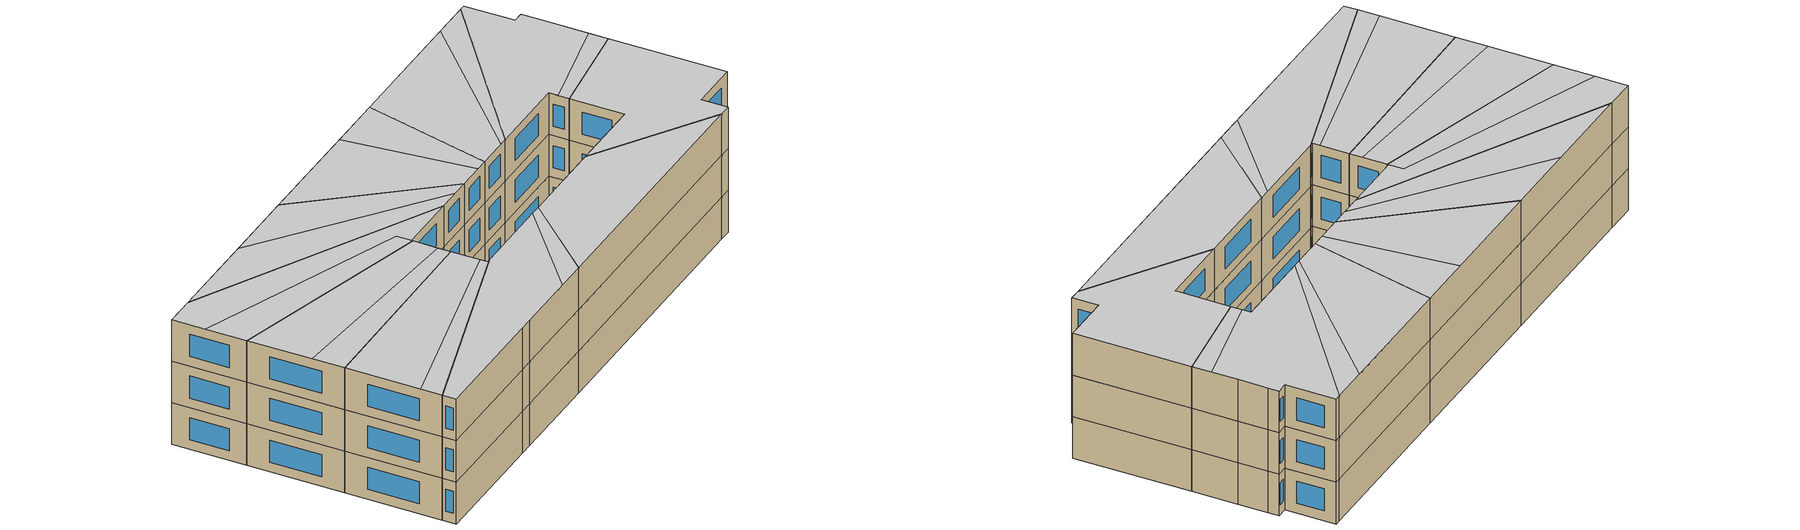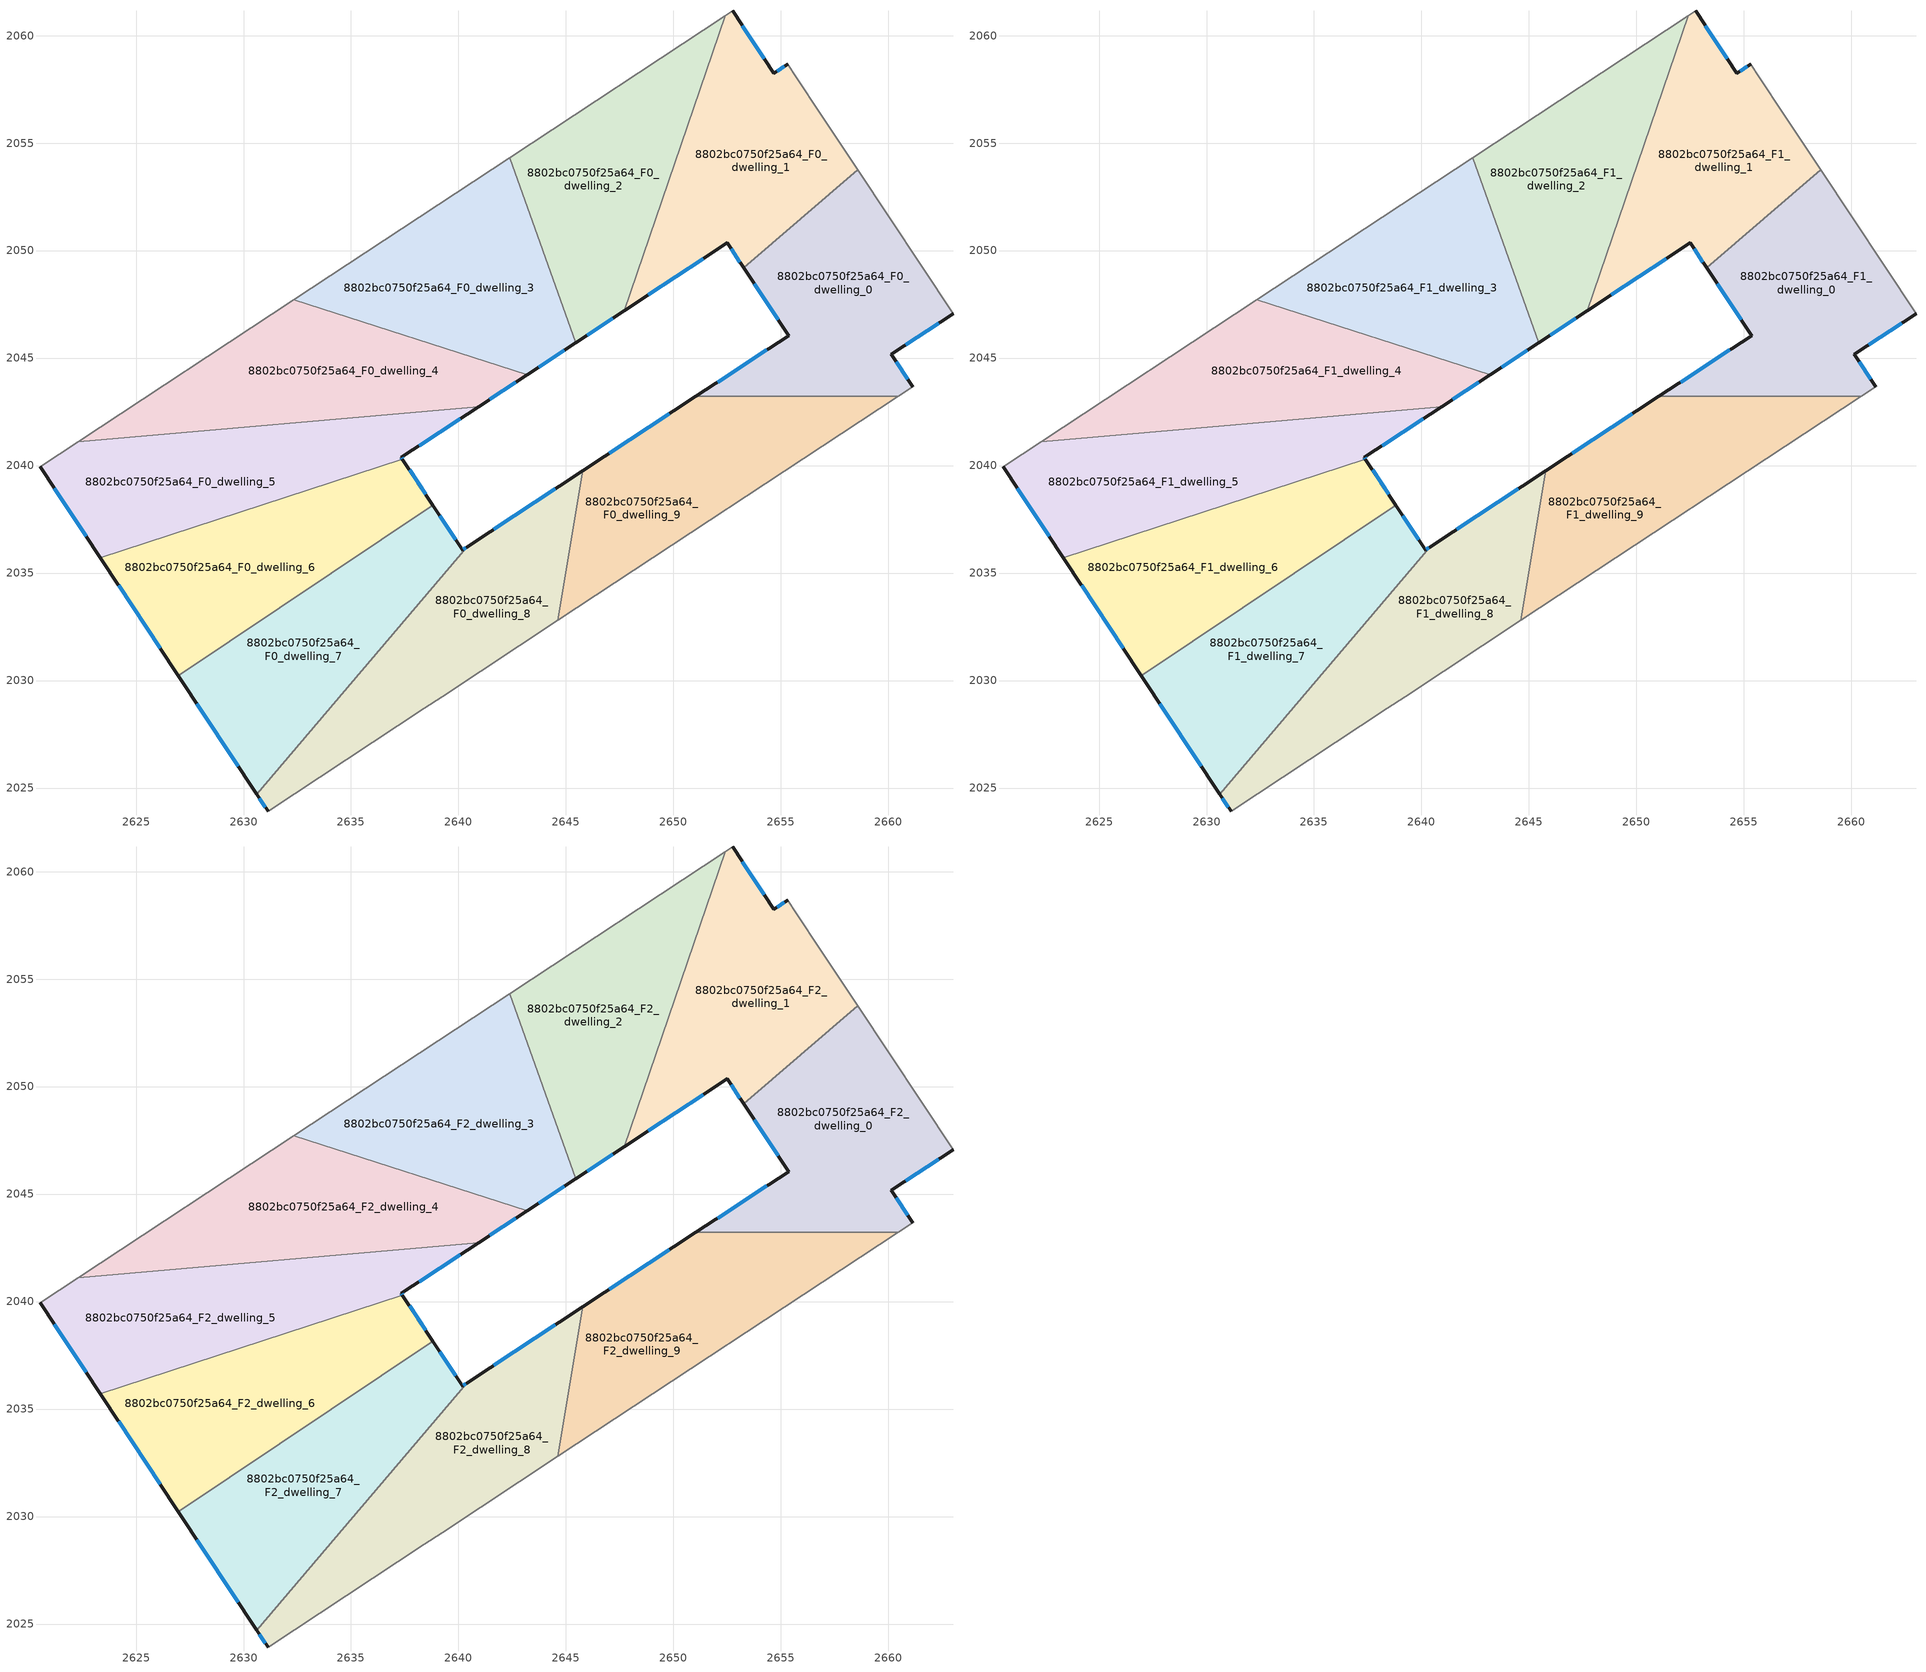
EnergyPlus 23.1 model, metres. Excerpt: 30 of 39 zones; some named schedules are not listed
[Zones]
8802bc0750f25a64_F0_dwelling_0
 floor ground (EU_floor_Construction): 2658.56,2053.76 2663,2047.06 2660.13,2045.18 2661.13,2043.66 2660.45,2043.21 2651.04,2043.21 2655.35,2046.05 2653.27,2049.19 z0
 wall outside (EU_wall_Construction): 2661.13,2043.66 2660.13,2045.18 2663,2047.06 / 2653.27,2049.19 2655.35,2046.05 2651.04,2043.21 z0:3
 wall adiabatic (EU_wall_Construction): 2660.45,2043.21 2661.13,2043.66 / 2663,2047.06 2658.56,2053.76 z0:3
 wall to 8802bc0750f25a64_F0_dwelling_9 (EU_wall_Construction): 2651.04,2043.21 2660.45,2043.21 z0:3
 wall to 8802bc0750f25a64_F0_dwelling_1 (EU_wall_Construction): 2658.56,2053.76 2653.27,2049.19 z0:3
 window (EU_Window_Construction): 2660.9,2044.02 2660.37,2044.82 / 2654.34,2045.38 2652.06,2043.88 / 2653.76,2048.46 2654.86,2046.79 / 2660.81,2045.62 2662.33,2046.62 z0.7:2.3
8802bc0750f25a64_F0_dwelling_1
 floor ground (EU_floor_Construction): 2655.31,2058.67 2655.71,2058.07 2656.85,2056.34 2658.56,2053.76 2653.27,2049.19 2652.51,2050.36 2647.71,2047.2 2652.41,2060.92 2652.76,2061.15 2654.67,2058.25 z0
 wall outside (EU_wall_Construction): 2647.71,2047.2 2652.51,2050.36 2653.27,2049.19 / 2655.31,2058.67 2654.67,2058.25 2652.76,2061.15 z0:3
 wall adiabatic (EU_wall_Construction): 2658.56,2053.76 2656.85,2056.34 2655.71,2058.07 2655.31,2058.67 / 2652.76,2061.15 2652.41,2060.92 z0:3
 wall to 8802bc0750f25a64_F0_dwelling_2 (EU_wall_Construction): 2652.41,2060.92 2647.71,2047.2 z0:3
 window (EU_Window_Construction): 2652.69,2050.08 2653.09,2049.47 / 2648.84,2047.94 2651.38,2049.62 / 2654.22,2058.93 2653.21,2060.47 / 2655.16,2058.57 2654.82,2058.35 z0.7:2.3
8802bc0750f25a64_F0_dwelling_2
 floor ground (EU_floor_Construction): 2652.41,2060.92 2647.71,2047.2 2645.45,2045.72 2642.38,2054.32 z0
 wall outside (EU_wall_Construction): 2645.45,2045.72 2647.71,2047.2 z0:3
 wall to 8802bc0750f25a64_F0_dwelling_3 (EU_wall_Construction): 2642.38,2054.32 2645.45,2045.72 z0:3
 wall adiabatic (EU_wall_Construction): 2652.41,2060.92 2642.38,2054.32 z0:3
 window (EU_Window_Construction): 2645.98,2046.07 2647.18,2046.85 z0.7:2.3
8802bc0750f25a64_F0_dwelling_3
 floor ground (EU_floor_Construction): 2642.38,2054.32 2645.45,2045.72 2643.19,2044.23 2632.34,2047.72 z0
 wall outside (EU_wall_Construction): 2643.19,2044.23 2645.45,2045.72 z0:3
 wall to 8802bc0750f25a64_F0_dwelling_4 (EU_wall_Construction): 2632.34,2047.72 2643.19,2044.23 z0:3
 wall adiabatic (EU_wall_Construction): 2642.38,2054.32 2632.34,2047.72 z0:3
 window (EU_Window_Construction): 2643.72,2044.58 2644.92,2045.37 z0.7:2.3
8802bc0750f25a64_F0_dwelling_4
 floor ground (EU_floor_Construction): 2643.19,2044.23 2640.93,2042.74 2622.31,2041.12 2632.34,2047.72 z0
 wall outside (EU_wall_Construction): 2640.93,2042.74 2643.19,2044.23 z0:3
 wall to 8802bc0750f25a64_F0_dwelling_5 (EU_wall_Construction): 2622.31,2041.12 2640.93,2042.74 z0:3
 wall adiabatic (EU_wall_Construction): 2632.34,2047.72 2622.31,2041.12 z0:3
 window (EU_Window_Construction): 2641.46,2043.09 2642.66,2043.88 z0.7:2.3
8802bc0750f25a64_F0_dwelling_5
 floor ground (EU_floor_Construction): 2640.93,2042.74 2637.34,2040.38 2637.39,2040.3 2623.33,2035.72 2620.53,2039.95 2622.31,2041.12 z0
 wall outside (EU_wall_Construction): 2637.39,2040.3 2637.34,2040.38 2640.93,2042.74 / 2620.53,2039.95 2623.33,2035.72 z0:3
 wall to 8802bc0750f25a64_F0_dwelling_6 (EU_wall_Construction): 2623.33,2035.72 2637.39,2040.3 z0:3
 wall adiabatic (EU_wall_Construction): 2622.31,2041.12 2620.53,2039.95 z0:3
 window (EU_Window_Construction): 2638.18,2040.93 2640.09,2042.19 / 2637.38,2040.32 2637.35,2040.36 / 2621.19,2038.96 2622.67,2036.72 z0.7:2.3
8802bc0750f25a64_F0_dwelling_6
 floor ground (EU_floor_Construction): 2637.39,2040.3 2638.81,2038.16 2626.97,2030.22 2623.33,2035.72 z0
 wall outside (EU_wall_Construction): 2638.81,2038.16 2637.39,2040.3 / 2623.33,2035.72 2626.97,2030.22 z0:3
 wall to 8802bc0750f25a64_F0_dwelling_7 (EU_wall_Construction): 2626.97,2030.22 2638.81,2038.16 z0:3
 window (EU_Window_Construction): 2638.48,2038.66 2637.72,2039.8 / 2624.19,2034.43 2626.12,2031.51 z0.7:2.3
8802bc0750f25a64_F0_dwelling_7
 floor ground (EU_floor_Construction): 2638.81,2038.16 2640.19,2036.07 2640.38,2036.2 2630.62,2024.72 2626.97,2030.22 z0
 wall outside (EU_wall_Construction): 2640.38,2036.2 2640.19,2036.07 2638.81,2038.16 / 2626.97,2030.22 2630.62,2024.72 z0:3
 wall to 8802bc0750f25a64_F0_dwelling_8 (EU_wall_Construction): 2630.62,2024.72 2640.38,2036.2 z0:3
 window (EU_Window_Construction): 2639.86,2036.56 2639.13,2037.67 / 2640.34,2036.17 2640.23,2036.1 / 2627.83,2028.93 2629.76,2026.01 z0.7:2.3
8802bc0750f25a64_F0_dwelling_8
 floor ground (EU_floor_Construction): 2645.78,2039.75 2644.63,2032.8 2639.24,2029.26 2638.41,2028.71 2631.14,2023.93 2630.62,2024.72 2640.38,2036.2 z0
 wall outside (EU_wall_Construction): 2630.62,2024.72 2631.14,2023.93 / 2645.78,2039.75 2640.38,2036.2 z0:3
 wall adiabatic (EU_wall_Construction): 2631.14,2023.93 2638.41,2028.71 2639.24,2029.26 2644.63,2032.8 z0:3
 wall to 8802bc0750f25a64_F0_dwelling_9 (EU_wall_Construction): 2644.63,2032.8 2645.78,2039.75 z0:3
 window (EU_Window_Construction): 2630.74,2024.53 2631.02,2024.11 / 2644.51,2038.91 2641.65,2037.03 z0.7:2.3
8802bc0750f25a64_F0_dwelling_9
 floor ground (EU_floor_Construction): 2660.45,2043.21 2644.63,2032.8 2645.78,2039.75 2651.04,2043.21 z0
 wall outside (EU_wall_Construction): 2651.04,2043.21 2645.78,2039.75 z0:3
 wall adiabatic (EU_wall_Construction): 2644.63,2032.8 2660.45,2043.21 z0:3
 window (EU_Window_Construction): 2649.81,2042.4 2647.01,2040.56 z0.7:2.3
8802bc0750f25a64_F1_dwelling_0
 floor to 8802bc0750f25a64_F0_dwelling_0 (EU_floor_Construction): 2658.56,2053.76 2663,2047.06 2660.13,2045.18 2661.13,2043.66 2660.45,2043.21 2651.04,2043.21 2655.35,2046.05 2653.27,2049.19 z3
 wall outside (EU_wall_Construction): 2661.13,2043.66 2660.13,2045.18 2663,2047.06 / 2653.27,2049.19 2655.35,2046.05 2651.04,2043.21 z3:6
 wall adiabatic (EU_wall_Construction): 2660.45,2043.21 2661.13,2043.66 / 2663,2047.06 2658.56,2053.76 z3:6
 wall to 8802bc0750f25a64_F1_dwelling_9 (EU_wall_Construction): 2651.04,2043.21 2660.45,2043.21 z3:6
 wall to 8802bc0750f25a64_F1_dwelling_1 (EU_wall_Construction): 2658.56,2053.76 2653.27,2049.19 z3:6
 window (EU_Window_Construction): 2660.9,2044.02 2660.37,2044.82 / 2654.34,2045.38 2652.06,2043.88 / 2653.76,2048.46 2654.86,2046.79 / 2660.81,2045.62 2662.33,2046.62 z3.7:5.3
8802bc0750f25a64_F1_dwelling_1
 floor to 8802bc0750f25a64_F0_dwelling_1 (EU_floor_Construction): 2655.31,2058.67 2655.71,2058.07 2656.85,2056.34 2658.56,2053.76 2653.27,2049.19 2652.51,2050.36 2647.71,2047.2 2652.41,2060.92 2652.76,2061.15 2654.67,2058.25 z3
 wall outside (EU_wall_Construction): 2647.71,2047.2 2652.51,2050.36 2653.27,2049.19 / 2655.31,2058.67 2654.67,2058.25 2652.76,2061.15 z3:6
 wall adiabatic (EU_wall_Construction): 2658.56,2053.76 2656.85,2056.34 2655.71,2058.07 2655.31,2058.67 / 2652.76,2061.15 2652.41,2060.92 z3:6
 wall to 8802bc0750f25a64_F1_dwelling_2 (EU_wall_Construction): 2652.41,2060.92 2647.71,2047.2 z3:6
 window (EU_Window_Construction): 2652.69,2050.08 2653.09,2049.47 / 2648.84,2047.94 2651.38,2049.62 / 2654.22,2058.93 2653.21,2060.47 / 2655.16,2058.57 2654.82,2058.35 z3.7:5.3
8802bc0750f25a64_F1_dwelling_2
 floor to 8802bc0750f25a64_F0_dwelling_2 (EU_floor_Construction): 2652.41,2060.92 2647.71,2047.2 2645.45,2045.72 2642.38,2054.32 z3
 wall outside (EU_wall_Construction): 2645.45,2045.72 2647.71,2047.2 z3:6
 wall to 8802bc0750f25a64_F1_dwelling_3 (EU_wall_Construction): 2642.38,2054.32 2645.45,2045.72 z3:6
 wall adiabatic (EU_wall_Construction): 2652.41,2060.92 2642.38,2054.32 z3:6
 window (EU_Window_Construction): 2645.98,2046.07 2647.18,2046.85 z3.7:5.3
8802bc0750f25a64_F1_dwelling_3
 floor to 8802bc0750f25a64_F0_dwelling_3 (EU_floor_Construction): 2642.38,2054.32 2645.45,2045.72 2643.19,2044.23 2632.34,2047.72 z3
 wall outside (EU_wall_Construction): 2643.19,2044.23 2645.45,2045.72 z3:6
 wall to 8802bc0750f25a64_F1_dwelling_4 (EU_wall_Construction): 2632.34,2047.72 2643.19,2044.23 z3:6
 wall adiabatic (EU_wall_Construction): 2642.38,2054.32 2632.34,2047.72 z3:6
 window (EU_Window_Construction): 2643.72,2044.58 2644.92,2045.37 z3.7:5.3
8802bc0750f25a64_F1_dwelling_4
 floor to 8802bc0750f25a64_F0_dwelling_4 (EU_floor_Construction): 2643.19,2044.23 2640.93,2042.74 2622.31,2041.12 2632.34,2047.72 z3
 wall outside (EU_wall_Construction): 2640.93,2042.74 2643.19,2044.23 z3:6
 wall to 8802bc0750f25a64_F1_dwelling_5 (EU_wall_Construction): 2622.31,2041.12 2640.93,2042.74 z3:6
 wall adiabatic (EU_wall_Construction): 2632.34,2047.72 2622.31,2041.12 z3:6
 window (EU_Window_Construction): 2641.46,2043.09 2642.66,2043.88 z3.7:5.3
8802bc0750f25a64_F1_dwelling_5
 floor to 8802bc0750f25a64_F0_dwelling_5 (EU_floor_Construction): 2640.93,2042.74 2637.34,2040.38 2637.39,2040.3 2623.33,2035.72 2620.53,2039.95 2622.31,2041.12 z3
 wall outside (EU_wall_Construction): 2637.39,2040.3 2637.34,2040.38 2640.93,2042.74 / 2620.53,2039.95 2623.33,2035.72 z3:6
 wall to 8802bc0750f25a64_F1_dwelling_6 (EU_wall_Construction): 2623.33,2035.72 2637.39,2040.3 z3:6
 wall adiabatic (EU_wall_Construction): 2622.31,2041.12 2620.53,2039.95 z3:6
 window (EU_Window_Construction): 2638.18,2040.93 2640.09,2042.19 / 2637.38,2040.32 2637.35,2040.36 / 2621.19,2038.96 2622.67,2036.72 z3.7:5.3
8802bc0750f25a64_F1_dwelling_6
 floor to 8802bc0750f25a64_F0_dwelling_6 (EU_floor_Construction): 2637.39,2040.3 2638.81,2038.16 2626.97,2030.22 2623.33,2035.72 z3
 wall outside (EU_wall_Construction): 2638.81,2038.16 2637.39,2040.3 / 2623.33,2035.72 2626.97,2030.22 z3:6
 wall to 8802bc0750f25a64_F1_dwelling_7 (EU_wall_Construction): 2626.97,2030.22 2638.81,2038.16 z3:6
 window (EU_Window_Construction): 2638.48,2038.66 2637.72,2039.8 / 2624.19,2034.43 2626.12,2031.51 z3.7:5.3
8802bc0750f25a64_F1_dwelling_7
 floor to 8802bc0750f25a64_F0_dwelling_7 (EU_floor_Construction): 2638.81,2038.16 2640.19,2036.07 2640.38,2036.2 2630.62,2024.72 2626.97,2030.22 z3
 wall outside (EU_wall_Construction): 2640.38,2036.2 2640.19,2036.07 2638.81,2038.16 / 2626.97,2030.22 2630.62,2024.72 z3:6
 wall to 8802bc0750f25a64_F1_dwelling_8 (EU_wall_Construction): 2630.62,2024.72 2640.38,2036.2 z3:6
 window (EU_Window_Construction): 2639.86,2036.56 2639.13,2037.67 / 2640.34,2036.17 2640.23,2036.1 / 2627.83,2028.93 2629.76,2026.01 z3.7:5.3
8802bc0750f25a64_F1_dwelling_8
 floor to 8802bc0750f25a64_F0_dwelling_8 (EU_floor_Construction): 2645.78,2039.75 2644.63,2032.8 2639.24,2029.26 2638.41,2028.71 2631.14,2023.93 2630.62,2024.72 2640.38,2036.2 z3
 wall outside (EU_wall_Construction): 2630.62,2024.72 2631.14,2023.93 / 2645.78,2039.75 2640.38,2036.2 z3:6
 wall adiabatic (EU_wall_Construction): 2631.14,2023.93 2638.41,2028.71 2639.24,2029.26 2644.63,2032.8 z3:6
 wall to 8802bc0750f25a64_F1_dwelling_9 (EU_wall_Construction): 2644.63,2032.8 2645.78,2039.75 z3:6
 window (EU_Window_Construction): 2630.74,2024.53 2631.02,2024.11 / 2644.51,2038.91 2641.65,2037.03 z3.7:5.3
8802bc0750f25a64_F1_dwelling_9
 floor to 8802bc0750f25a64_F0_dwelling_9 (EU_floor_Construction): 2660.45,2043.21 2644.63,2032.8 2645.78,2039.75 2651.04,2043.21 z3
 wall outside (EU_wall_Construction): 2651.04,2043.21 2645.78,2039.75 z3:6
 wall adiabatic (EU_wall_Construction): 2644.63,2032.8 2660.45,2043.21 z3:6
 window (EU_Window_Construction): 2649.81,2042.4 2647.01,2040.56 z3.7:5.3
8802bc0750f25a64_F2_dwelling_0
 floor to 8802bc0750f25a64_F1_dwelling_0 (EU_floor_Construction): 2658.56,2053.76 2663,2047.06 2660.13,2045.18 2661.13,2043.66 2660.45,2043.21 2651.04,2043.21 2655.35,2046.05 2653.27,2049.19 z6
 wall outside (EU_wall_Construction): 2661.13,2043.66 2660.13,2045.18 2663,2047.06 / 2653.27,2049.19 2655.35,2046.05 2651.04,2043.21 z6:9
 wall adiabatic (EU_wall_Construction): 2660.45,2043.21 2661.13,2043.66 / 2663,2047.06 2658.56,2053.76 z6:9
 wall to 8802bc0750f25a64_F2_dwelling_9 (EU_wall_Construction): 2651.04,2043.21 2660.45,2043.21 z6:9
 wall to 8802bc0750f25a64_F2_dwelling_1 (EU_wall_Construction): 2658.56,2053.76 2653.27,2049.19 z6:9
 window (EU_Window_Construction): 2660.9,2044.02 2660.37,2044.82 / 2654.34,2045.38 2652.06,2043.88 / 2653.76,2048.46 2654.86,2046.79 / 2660.81,2045.62 2662.33,2046.62 z6.7:8.3
 ceiling to 8802bc0750f25a64_F3_dwelling_0 (EU_floor_Construction): 2661.13,2043.66 2660.13,2045.18 2663,2047.06 2658.56,2053.76 2653.27,2049.19 2655.35,2046.05 2651.04,2043.21 2660.45,2043.21 z9
8802bc0750f25a64_F2_dwelling_1
 floor to 8802bc0750f25a64_F1_dwelling_1 (EU_floor_Construction): 2655.31,2058.67 2655.71,2058.07 2656.85,2056.34 2658.56,2053.76 2653.27,2049.19 2652.51,2050.36 2647.71,2047.2 2652.41,2060.92 2652.76,2061.15 2654.67,2058.25 z6
 wall outside (EU_wall_Construction): 2647.71,2047.2 2652.51,2050.36 2653.27,2049.19 / 2655.31,2058.67 2654.67,2058.25 2652.76,2061.15 z6:9
 wall adiabatic (EU_wall_Construction): 2658.56,2053.76 2656.85,2056.34 2655.71,2058.07 2655.31,2058.67 / 2652.76,2061.15 2652.41,2060.92 z6:9
 wall to 8802bc0750f25a64_F2_dwelling_2 (EU_wall_Construction): 2652.41,2060.92 2647.71,2047.2 z6:9
 window (EU_Window_Construction): 2652.69,2050.08 2653.09,2049.47 / 2648.84,2047.94 2651.38,2049.62 / 2654.22,2058.93 2653.21,2060.47 / 2655.16,2058.57 2654.82,2058.35 z6.7:8.3
 ceiling to 8802bc0750f25a64_F3_dwelling_1 (EU_floor_Construction): 2652.86,2049.83 2657.82,2054.87 2656.85,2056.34 2655.71,2058.07 2655.31,2058.67 2654.67,2058.25 2652.76,2061.15 2652.41,2060.92 2647.71,2047.2 2652.51,2050.36 z9
 ceiling to 8802bc0750f25a64_F3_dwelling_0 (EU_floor_Construction): 2658.56,2053.76 2657.82,2054.87 2652.86,2049.83 2653.27,2049.19 z9
8802bc0750f25a64_F2_dwelling_2
 floor to 8802bc0750f25a64_F1_dwelling_2 (EU_floor_Construction): 2652.41,2060.92 2647.71,2047.2 2645.45,2045.72 2642.38,2054.32 z6
 wall outside (EU_wall_Construction): 2645.45,2045.72 2647.71,2047.2 z6:9
 wall to 8802bc0750f25a64_F2_dwelling_3 (EU_wall_Construction): 2642.38,2054.32 2645.45,2045.72 z6:9
 wall adiabatic (EU_wall_Construction): 2652.41,2060.92 2642.38,2054.32 z6:9
 window (EU_Window_Construction): 2645.98,2046.07 2647.18,2046.85 z6.7:8.3
 ceiling to 8802bc0750f25a64_F3_dwelling_2 (EU_floor_Construction): 2647.21,2046.87 2650.18,2059.45 2642.38,2054.32 2645.45,2045.72 z9
 ceiling to 8802bc0750f25a64_F3_dwelling_1 (EU_floor_Construction): 2647.71,2047.2 2652.41,2060.92 2650.18,2059.45 2647.21,2046.87 z9
8802bc0750f25a64_F2_dwelling_3
 floor to 8802bc0750f25a64_F1_dwelling_3 (EU_floor_Construction): 2642.38,2054.32 2645.45,2045.72 2643.19,2044.23 2632.34,2047.72 z6
 wall outside (EU_wall_Construction): 2643.19,2044.23 2645.45,2045.72 z6:9
 wall to 8802bc0750f25a64_F2_dwelling_4 (EU_wall_Construction): 2632.34,2047.72 2643.19,2044.23 z6:9
 wall adiabatic (EU_wall_Construction): 2642.38,2054.32 2632.34,2047.72 z6:9
 window (EU_Window_Construction): 2643.72,2044.58 2644.92,2045.37 z6.7:8.3
 ceiling to 8802bc0750f25a64_F3_dwelling_3 (EU_floor_Construction): 2644.7,2045.22 2639.03,2052.12 2632.34,2047.72 2643.19,2044.23 z9
 ceiling to 8802bc0750f25a64_F3_dwelling_2 (EU_floor_Construction): 2645.45,2045.72 2642.38,2054.32 2639.03,2052.12 2644.7,2045.22 z9
8802bc0750f25a64_F2_dwelling_4
 floor to 8802bc0750f25a64_F1_dwelling_4 (EU_floor_Construction): 2643.19,2044.23 2640.93,2042.74 2622.31,2041.12 2632.34,2047.72 z6
 wall outside (EU_wall_Construction): 2640.93,2042.74 2643.19,2044.23 z6:9
 wall to 8802bc0750f25a64_F2_dwelling_5 (EU_wall_Construction): 2622.31,2041.12 2640.93,2042.74 z6:9
 wall adiabatic (EU_wall_Construction): 2632.34,2047.72 2622.31,2041.12 z6:9
 window (EU_Window_Construction): 2641.46,2043.09 2642.66,2043.88 z6.7:8.3
 ceiling to 8802bc0750f25a64_F3_dwelling_3 (EU_floor_Construction): 2643.19,2044.23 2632.34,2047.72 2627.89,2044.79 2642.19,2043.57 z9
 ceiling to 8802bc0750f25a64_F3_dwelling_4 (EU_floor_Construction): 2640.93,2042.74 2642.19,2043.57 2627.89,2044.79 2622.31,2041.12 z9
8802bc0750f25a64_F2_dwelling_5
 floor to 8802bc0750f25a64_F1_dwelling_5 (EU_floor_Construction): 2640.93,2042.74 2637.34,2040.38 2637.39,2040.3 2623.33,2035.72 2620.53,2039.95 2622.31,2041.12 z6
 wall outside (EU_wall_Construction): 2637.39,2040.3 2637.34,2040.38 2640.93,2042.74 / 2620.53,2039.95 2623.33,2035.72 z6:9
 wall to 8802bc0750f25a64_F2_dwelling_6 (EU_wall_Construction): 2623.33,2035.72 2637.39,2040.3 z6:9
 wall adiabatic (EU_wall_Construction): 2622.31,2041.12 2620.53,2039.95 z6:9
 window (EU_Window_Construction): 2638.18,2040.93 2640.09,2042.19 / 2637.38,2040.32 2637.35,2040.36 / 2621.19,2038.96 2622.67,2036.72 z6.7:8.3
 ceiling to 8802bc0750f25a64_F3_dwelling_5 (EU_floor_Construction): 2637.39,2040.3 2636.79,2041.21 2621.78,2038.06 2623.33,2035.72 z9
 ceiling to 8802bc0750f25a64_F3_dwelling_4 (EU_floor_Construction): 2637.34,2040.38 2640.93,2042.74 2622.31,2041.12 2620.53,2039.95 2621.78,2038.06 2636.79,2041.21 z9
8802bc0750f25a64_F2_dwelling_6
 floor to 8802bc0750f25a64_F1_dwelling_6 (EU_floor_Construction): 2637.39,2040.3 2638.81,2038.16 2626.97,2030.22 2623.33,2035.72 z6
 wall outside (EU_wall_Construction): 2638.81,2038.16 2637.39,2040.3 / 2623.33,2035.72 2626.97,2030.22 z6:9
 wall to 8802bc0750f25a64_F2_dwelling_7 (EU_wall_Construction): 2626.97,2030.22 2638.81,2038.16 z6:9
 window (EU_Window_Construction): 2638.48,2038.66 2637.72,2039.8 / 2624.19,2034.43 2626.12,2031.51 z6.7:8.3
 ceiling to 8802bc0750f25a64_F3_dwelling_6 (EU_floor_Construction): 2638.81,2038.16 2638.34,2038.87 2625.76,2032.05 2626.97,2030.22 z9
 ceiling to 8802bc0750f25a64_F3_dwelling_5 (EU_floor_Construction): 2638.34,2038.87 2637.39,2040.3 2623.33,2035.72 2625.76,2032.05 z9
8802bc0750f25a64_F2_dwelling_7
 floor to 8802bc0750f25a64_F1_dwelling_7 (EU_floor_Construction): 2638.81,2038.16 2640.19,2036.07 2640.38,2036.2 2630.62,2024.72 2626.97,2030.22 z6
 wall outside (EU_wall_Construction): 2640.38,2036.2 2640.19,2036.07 2638.81,2038.16 / 2626.97,2030.22 2630.62,2024.72 z6:9
 wall to 8802bc0750f25a64_F2_dwelling_8 (EU_wall_Construction): 2630.62,2024.72 2640.38,2036.2 z6:9
 window (EU_Window_Construction): 2639.86,2036.56 2639.13,2037.67 / 2640.34,2036.17 2640.23,2036.1 / 2627.83,2028.93 2629.76,2026.01 z6.7:8.3
 ceiling to 8802bc0750f25a64_F3_dwelling_7 (EU_floor_Construction): 2630.62,2024.72 2640.38,2036.2 2640.19,2036.07 2639.91,2036.49 2629.81,2025.94 z9
 ceiling to 8802bc0750f25a64_F3_dwelling_6 (EU_floor_Construction): 2629.81,2025.94 2639.91,2036.49 2638.81,2038.16 2626.97,2030.22 z9
8802bc0750f25a64_F2_dwelling_8
 floor to 8802bc0750f25a64_F1_dwelling_8 (EU_floor_Construction): 2645.78,2039.75 2644.63,2032.8 2639.24,2029.26 2638.41,2028.71 2631.14,2023.93 2630.62,2024.72 2640.38,2036.2 z6
 wall outside (EU_wall_Construction): 2630.62,2024.72 2631.14,2023.93 / 2645.78,2039.75 2640.38,2036.2 z6:9
 wall adiabatic (EU_wall_Construction): 2631.14,2023.93 2638.41,2028.71 2639.24,2029.26 2644.63,2032.8 z6:9
 wall to 8802bc0750f25a64_F2_dwelling_9 (EU_wall_Construction): 2644.63,2032.8 2645.78,2039.75 z6:9
 window (EU_Window_Construction): 2630.74,2024.53 2631.02,2024.11 / 2644.51,2038.91 2641.65,2037.03 z6.7:8.3
 ceiling to 8802bc0750f25a64_F3_dwelling_8 (EU_floor_Construction): 2644.63,2032.8 2645.78,2039.75 2645.19,2039.36 2642.87,2031.64 z9
 ceiling to 8802bc0750f25a64_F3_dwelling_7 (EU_floor_Construction): 2639.24,2029.26 2642.87,2031.64 2645.19,2039.36 2640.38,2036.2 2630.62,2024.72 2631.14,2023.93 2638.41,2028.71 z9
8802bc0750f25a64_F2_dwelling_9
 floor to 8802bc0750f25a64_F1_dwelling_9 (EU_floor_Construction): 2660.45,2043.21 2644.63,2032.8 2645.78,2039.75 2651.04,2043.21 z6
 wall outside (EU_wall_Construction): 2651.04,2043.21 2645.78,2039.75 z6:9
 wall adiabatic (EU_wall_Construction): 2644.63,2032.8 2660.45,2043.21 z6:9
 window (EU_Window_Construction): 2649.81,2042.4 2647.01,2040.56 z6.7:8.3
 ceiling to 8802bc0750f25a64_F3_dwelling_8 (EU_floor_Construction): 2660.45,2043.21 2651.04,2043.21 2645.77,2039.75 2644.63,2032.8 z9
[Building]
EU S2 Campaign: North Axis=0; Terrain=City; Solar Distribution=FullExterior
[Site:Location]
Budapest.Ferenc.Liszt.Intl.AP: Latitude=47.437; Longitude=19.256; Time Zone=1; Elevation=185
[SizingPeriod:WeatherFileDays]
AnnualSizingPeriod: Begin Month=1; Begin Day of Month=1; End Month=12; End Day of Month=31; Day of Week for Start Day=Monday; Use Weather File Daylight Saving Period=No; Use Weather File Rain and Snow Indicators=No
[MATERIAL]
EU_InternalMass_Material: Roughness=MediumRough; Thickness=0.1; Conductivity=1; Density=1800; Specific Heat=900; Thermal Absorptance=0.9; Solar Absorptance=0.7; Visible Absorptance=0.7
[MATERIAL:NOMASS] Roughness=MediumRough; Thermal Absorptance=0.9; Solar Absorptance=0.7; Visible Absorptance=0.7
Name | Thermal Resistance
EU_wall_NoMass | 0.832559
EU_floor_NoMass | 0.872794
[WINDOWMATERIAL:SIMPLEGLAZINGSYSTEM]
EU_Window_SimpleGlazing: UFactor=2.79869; Solar Heat Gain Coefficient=0.75; Visible Transmittance=0.75
[CONSTRUCTION]
EU_wall_Construction: EU_wall_NoMass
EU_floor_Construction: EU_floor_NoMass
EU_Window_Construction: EU_Window_SimpleGlazing
EU_InternalMass_Construction: EU_InternalMass_Material
[ZONE] Type=1; Multiplier=1; Ceiling Height=autocalculate; Floor Area=autocalculate; Part of Total Floor Area=Yes
Name | Volume
8802bc0750f25a64_F0_dwelling_0; 8802bc0750f25a64_F1_dwelling_0; 8802bc0750f25a64_F2_dwelling_0 | 195.936
8802bc0750f25a64_F0_dwelling_1; 8802bc0750f25a64_F1_dwelling_1; 8802bc0750f25a64_F2_dwelling_1 | 195.972
8802bc0750f25a64_F0_dwelling_2; 8802bc0750f25a64_F1_dwelling_2; 8802bc0750f25a64_F2_dwelling_2 | 195.951
8802bc0750f25a64_F0_dwelling_3; 8802bc0750f25a64_F1_dwelling_3; 8802bc0750f25a64_F2_dwelling_3; 8802bc0750f25a64_F0_dwelling_9; 8802bc0750f25a64_F1_dwelling_9; 8802bc0750f25a64_F2_dwelling_9 | 195.954
8802bc0750f25a64_F0_dwelling_4; 8802bc0750f25a64_F1_dwelling_4; 8802bc0750f25a64_F2_dwelling_4 | 195.95
8802bc0750f25a64_F0_dwelling_5; 8802bc0750f25a64_F1_dwelling_5; 8802bc0750f25a64_F2_dwelling_5 | 195.933
8802bc0750f25a64_F0_dwelling_6; 8802bc0750f25a64_F1_dwelling_6; 8802bc0750f25a64_F2_dwelling_6 | 195.942
8802bc0750f25a64_F0_dwelling_7; 8802bc0750f25a64_F1_dwelling_7; 8802bc0750f25a64_F2_dwelling_7 | 195.941
8802bc0750f25a64_F0_dwelling_8; 8802bc0750f25a64_F1_dwelling_8; 8802bc0750f25a64_F2_dwelling_8 | 195.961
[INTERNALMASS] Construction=EU_InternalMass_Construction
Name | Zone or ZoneList | Surface Area
8802bc0750f25a64_F0_dwelling_0_EU_InternalMass | 8802bc0750f25a64_F0_dwelling_0 | 65.3122
8802bc0750f25a64_F0_dwelling_1_EU_InternalMass | 8802bc0750f25a64_F0_dwelling_1 | 65.324
8802bc0750f25a64_F0_dwelling_2_EU_InternalMass | 8802bc0750f25a64_F0_dwelling_2 | 65.3173
8802bc0750f25a64_F0_dwelling_3_EU_InternalMass | 8802bc0750f25a64_F0_dwelling_3 | 65.3181
8802bc0750f25a64_F0_dwelling_4_EU_InternalMass | 8802bc0750f25a64_F0_dwelling_4 | 65.3164
8802bc0750f25a64_F0_dwelling_5_EU_InternalMass | 8802bc0750f25a64_F0_dwelling_5 | 65.3112
8802bc0750f25a64_F0_dwelling_6_EU_InternalMass | 8802bc0750f25a64_F0_dwelling_6 | 65.3138
8802bc0750f25a64_F0_dwelling_7_EU_InternalMass | 8802bc0750f25a64_F0_dwelling_7 | 65.3137
8802bc0750f25a64_F0_dwelling_8_EU_InternalMass | 8802bc0750f25a64_F0_dwelling_8 | 65.3202
8802bc0750f25a64_F0_dwelling_9_EU_InternalMass | 8802bc0750f25a64_F0_dwelling_9 | 65.3181
8802bc0750f25a64_F1_dwelling_0_EU_InternalMass | 8802bc0750f25a64_F1_dwelling_0 | 65.3122
8802bc0750f25a64_F1_dwelling_1_EU_InternalMass | 8802bc0750f25a64_F1_dwelling_1 | 65.324
8802bc0750f25a64_F1_dwelling_2_EU_InternalMass | 8802bc0750f25a64_F1_dwelling_2 | 65.3173
8802bc0750f25a64_F1_dwelling_3_EU_InternalMass | 8802bc0750f25a64_F1_dwelling_3 | 65.3181
8802bc0750f25a64_F1_dwelling_4_EU_InternalMass | 8802bc0750f25a64_F1_dwelling_4 | 65.3164
8802bc0750f25a64_F1_dwelling_5_EU_InternalMass | 8802bc0750f25a64_F1_dwelling_5 | 65.3112
8802bc0750f25a64_F1_dwelling_6_EU_InternalMass | 8802bc0750f25a64_F1_dwelling_6 | 65.3138
8802bc0750f25a64_F1_dwelling_7_EU_InternalMass | 8802bc0750f25a64_F1_dwelling_7 | 65.3137
8802bc0750f25a64_F1_dwelling_8_EU_InternalMass | 8802bc0750f25a64_F1_dwelling_8 | 65.3202
8802bc0750f25a64_F1_dwelling_9_EU_InternalMass | 8802bc0750f25a64_F1_dwelling_9 | 65.3181
8802bc0750f25a64_F2_dwelling_0_EU_InternalMass | 8802bc0750f25a64_F2_dwelling_0 | 65.3122
8802bc0750f25a64_F2_dwelling_1_EU_InternalMass | 8802bc0750f25a64_F2_dwelling_1 | 65.324
8802bc0750f25a64_F2_dwelling_2_EU_InternalMass | 8802bc0750f25a64_F2_dwelling_2 | 65.3173
8802bc0750f25a64_F2_dwelling_3_EU_InternalMass | 8802bc0750f25a64_F2_dwelling_3 | 65.3181
8802bc0750f25a64_F2_dwelling_4_EU_InternalMass | 8802bc0750f25a64_F2_dwelling_4 | 65.3164
8802bc0750f25a64_F2_dwelling_5_EU_InternalMass | 8802bc0750f25a64_F2_dwelling_5 | 65.3112
8802bc0750f25a64_F2_dwelling_6_EU_InternalMass | 8802bc0750f25a64_F2_dwelling_6 | 65.3138
8802bc0750f25a64_F2_dwelling_7_EU_InternalMass | 8802bc0750f25a64_F2_dwelling_7 | 65.3137
8802bc0750f25a64_F2_dwelling_8_EU_InternalMass | 8802bc0750f25a64_F2_dwelling_8 | 65.3202
8802bc0750f25a64_F2_dwelling_9_EU_InternalMass | 8802bc0750f25a64_F2_dwelling_9 | 65.3181
[OTHEREQUIPMENT] Fuel Type=Electricity; Design Level Calculation Method=Watts/Area; Power per Zone Floor Area=1; Fraction Latent=0; Fraction Radiant=0; Fraction Lost=0; Carbon Dioxide Generation Rate=0; EndUse Subcategory=EU_Step8_InternalGains
Name | Zone or ZoneList or Space or SpaceList | Schedule
EU_Step8_InternalGain_8802bc0750f25a64_F0_dwelling_0_f000 | 8802bc0750f25a64_F0_dwelling_0 | EU_Step8_GainSchedule_8802bc0750f25a64_F0_dwelling_0_f000
EU_Step8_InternalGain_8802bc0750f25a64_F0_dwelling_1_f000 | 8802bc0750f25a64_F0_dwelling_1 | EU_Step8_GainSchedule_8802bc0750f25a64_F0_dwelling_1_f000
EU_Step8_InternalGain_8802bc0750f25a64_F0_dwelling_2_f000 | 8802bc0750f25a64_F0_dwelling_2 | EU_Step8_GainSchedule_8802bc0750f25a64_F0_dwelling_2_f000
EU_Step8_InternalGain_8802bc0750f25a64_F0_dwelling_3_f000 | 8802bc0750f25a64_F0_dwelling_3 | EU_Step8_GainSchedule_8802bc0750f25a64_F0_dwelling_3_f000
EU_Step8_InternalGain_8802bc0750f25a64_F0_dwelling_4_f000 | 8802bc0750f25a64_F0_dwelling_4 | EU_Step8_GainSchedule_8802bc0750f25a64_F0_dwelling_4_f000
EU_Step8_InternalGain_8802bc0750f25a64_F0_dwelling_5_f000 | 8802bc0750f25a64_F0_dwelling_5 | EU_Step8_GainSchedule_8802bc0750f25a64_F0_dwelling_5_f000
EU_Step8_InternalGain_8802bc0750f25a64_F0_dwelling_6_f000 | 8802bc0750f25a64_F0_dwelling_6 | EU_Step8_GainSchedule_8802bc0750f25a64_F0_dwelling_6_f000
EU_Step8_InternalGain_8802bc0750f25a64_F0_dwelling_7_f000 | 8802bc0750f25a64_F0_dwelling_7 | EU_Step8_GainSchedule_8802bc0750f25a64_F0_dwelling_7_f000
EU_Step8_InternalGain_8802bc0750f25a64_F0_dwelling_8_f000 | 8802bc0750f25a64_F0_dwelling_8 | EU_Step8_GainSchedule_8802bc0750f25a64_F0_dwelling_8_f000
EU_Step8_InternalGain_8802bc0750f25a64_F0_dwelling_9_f000 | 8802bc0750f25a64_F0_dwelling_9 | EU_Step8_GainSchedule_8802bc0750f25a64_F0_dwelling_9_f000
EU_Step8_InternalGain_8802bc0750f25a64_F1_dwelling_0_f000 | 8802bc0750f25a64_F1_dwelling_0 | EU_Step8_GainSchedule_8802bc0750f25a64_F1_dwelling_0_f000
EU_Step8_InternalGain_8802bc0750f25a64_F1_dwelling_1_f000 | 8802bc0750f25a64_F1_dwelling_1 | EU_Step8_GainSchedule_8802bc0750f25a64_F1_dwelling_1_f000
EU_Step8_InternalGain_8802bc0750f25a64_F1_dwelling_2_f000 | 8802bc0750f25a64_F1_dwelling_2 | EU_Step8_GainSchedule_8802bc0750f25a64_F1_dwelling_2_f000
EU_Step8_InternalGain_8802bc0750f25a64_F1_dwelling_3_f000 | 8802bc0750f25a64_F1_dwelling_3 | EU_Step8_GainSchedule_8802bc0750f25a64_F1_dwelling_3_f000
EU_Step8_InternalGain_8802bc0750f25a64_F1_dwelling_4_f000 | 8802bc0750f25a64_F1_dwelling_4 | EU_Step8_GainSchedule_8802bc0750f25a64_F1_dwelling_4_f000
EU_Step8_InternalGain_8802bc0750f25a64_F1_dwelling_5_f000 | 8802bc0750f25a64_F1_dwelling_5 | EU_Step8_GainSchedule_8802bc0750f25a64_F1_dwelling_5_f000
EU_Step8_InternalGain_8802bc0750f25a64_F1_dwelling_6_f000 | 8802bc0750f25a64_F1_dwelling_6 | EU_Step8_GainSchedule_8802bc0750f25a64_F1_dwelling_6_f000
EU_Step8_InternalGain_8802bc0750f25a64_F1_dwelling_7_f000 | 8802bc0750f25a64_F1_dwelling_7 | EU_Step8_GainSchedule_8802bc0750f25a64_F1_dwelling_7_f000
EU_Step8_InternalGain_8802bc0750f25a64_F1_dwelling_8_f000 | 8802bc0750f25a64_F1_dwelling_8 | EU_Step8_GainSchedule_8802bc0750f25a64_F1_dwelling_8_f000
EU_Step8_InternalGain_8802bc0750f25a64_F1_dwelling_9_f000 | 8802bc0750f25a64_F1_dwelling_9 | EU_Step8_GainSchedule_8802bc0750f25a64_F1_dwelling_9_f000
EU_Step8_InternalGain_8802bc0750f25a64_F2_dwelling_0_f000 | 8802bc0750f25a64_F2_dwelling_0 | EU_Step8_GainSchedule_8802bc0750f25a64_F2_dwelling_0_f000
EU_Step8_InternalGain_8802bc0750f25a64_F2_dwelling_1_f000 | 8802bc0750f25a64_F2_dwelling_1 | EU_Step8_GainSchedule_8802bc0750f25a64_F2_dwelling_1_f000
EU_Step8_InternalGain_8802bc0750f25a64_F2_dwelling_2_f000 | 8802bc0750f25a64_F2_dwelling_2 | EU_Step8_GainSchedule_8802bc0750f25a64_F2_dwelling_2_f000
EU_Step8_InternalGain_8802bc0750f25a64_F2_dwelling_3_f000 | 8802bc0750f25a64_F2_dwelling_3 | EU_Step8_GainSchedule_8802bc0750f25a64_F2_dwelling_3_f000
EU_Step8_InternalGain_8802bc0750f25a64_F2_dwelling_4_f000 | 8802bc0750f25a64_F2_dwelling_4 | EU_Step8_GainSchedule_8802bc0750f25a64_F2_dwelling_4_f000
EU_Step8_InternalGain_8802bc0750f25a64_F2_dwelling_5_f000 | 8802bc0750f25a64_F2_dwelling_5 | EU_Step8_GainSchedule_8802bc0750f25a64_F2_dwelling_5_f000
EU_Step8_InternalGain_8802bc0750f25a64_F2_dwelling_6_f000 | 8802bc0750f25a64_F2_dwelling_6 | EU_Step8_GainSchedule_8802bc0750f25a64_F2_dwelling_6_f000
EU_Step8_InternalGain_8802bc0750f25a64_F2_dwelling_7_f000 | 8802bc0750f25a64_F2_dwelling_7 | EU_Step8_GainSchedule_8802bc0750f25a64_F2_dwelling_7_f000
EU_Step8_InternalGain_8802bc0750f25a64_F2_dwelling_8_f000 | 8802bc0750f25a64_F2_dwelling_8 | EU_Step8_GainSchedule_8802bc0750f25a64_F2_dwelling_8_f000
EU_Step8_InternalGain_8802bc0750f25a64_F2_dwelling_9_f000 | 8802bc0750f25a64_F2_dwelling_9 | EU_Step8_GainSchedule_8802bc0750f25a64_F2_dwelling_9_f000
[ZONEVENTILATION:DESIGNFLOWRATE] Schedule=EU_AlwaysOn; Design Flow Rate Calculation Method=AirChanges/Hour; Air Changes per Hour=0.475469; Ventilation Type=Natural; Fan Pressure Rise=0; Fan Total Efficiency=1; Constant Term Coefficient=1; Temperature Term Coefficient=0; Velocity Term Coefficient=0; Velocity Squared Term Coefficient=0; Minimum Indoor Temperature=-100; Maximum Indoor Temperature=100; Delta Temperature=-100; Minimum Outdoor Temperature=-100; Maximum Outdoor Temperature=100; Maximum Wind Speed=40
Name | Zone or ZoneList or Space or SpaceList
EU_ConstantAir_8802bc0750f25a64_F0_dwelling_0 | 8802bc0750f25a64_F0_dwelling_0
EU_ConstantAir_8802bc0750f25a64_F0_dwelling_1 | 8802bc0750f25a64_F0_dwelling_1
EU_ConstantAir_8802bc0750f25a64_F0_dwelling_2 | 8802bc0750f25a64_F0_dwelling_2
EU_ConstantAir_8802bc0750f25a64_F0_dwelling_3 | 8802bc0750f25a64_F0_dwelling_3
EU_ConstantAir_8802bc0750f25a64_F0_dwelling_4 | 8802bc0750f25a64_F0_dwelling_4
EU_ConstantAir_8802bc0750f25a64_F0_dwelling_5 | 8802bc0750f25a64_F0_dwelling_5
EU_ConstantAir_8802bc0750f25a64_F0_dwelling_6 | 8802bc0750f25a64_F0_dwelling_6
EU_ConstantAir_8802bc0750f25a64_F0_dwelling_7 | 8802bc0750f25a64_F0_dwelling_7
EU_ConstantAir_8802bc0750f25a64_F0_dwelling_8 | 8802bc0750f25a64_F0_dwelling_8
EU_ConstantAir_8802bc0750f25a64_F0_dwelling_9 | 8802bc0750f25a64_F0_dwelling_9
EU_ConstantAir_8802bc0750f25a64_F1_dwelling_0 | 8802bc0750f25a64_F1_dwelling_0
EU_ConstantAir_8802bc0750f25a64_F1_dwelling_1 | 8802bc0750f25a64_F1_dwelling_1
EU_ConstantAir_8802bc0750f25a64_F1_dwelling_2 | 8802bc0750f25a64_F1_dwelling_2
EU_ConstantAir_8802bc0750f25a64_F1_dwelling_3 | 8802bc0750f25a64_F1_dwelling_3
EU_ConstantAir_8802bc0750f25a64_F1_dwelling_4 | 8802bc0750f25a64_F1_dwelling_4
EU_ConstantAir_8802bc0750f25a64_F1_dwelling_5 | 8802bc0750f25a64_F1_dwelling_5
EU_ConstantAir_8802bc0750f25a64_F1_dwelling_6 | 8802bc0750f25a64_F1_dwelling_6
EU_ConstantAir_8802bc0750f25a64_F1_dwelling_7 | 8802bc0750f25a64_F1_dwelling_7
EU_ConstantAir_8802bc0750f25a64_F1_dwelling_8 | 8802bc0750f25a64_F1_dwelling_8
EU_ConstantAir_8802bc0750f25a64_F1_dwelling_9 | 8802bc0750f25a64_F1_dwelling_9
EU_ConstantAir_8802bc0750f25a64_F2_dwelling_0 | 8802bc0750f25a64_F2_dwelling_0
EU_ConstantAir_8802bc0750f25a64_F2_dwelling_1 | 8802bc0750f25a64_F2_dwelling_1
EU_ConstantAir_8802bc0750f25a64_F2_dwelling_2 | 8802bc0750f25a64_F2_dwelling_2
EU_ConstantAir_8802bc0750f25a64_F2_dwelling_3 | 8802bc0750f25a64_F2_dwelling_3
EU_ConstantAir_8802bc0750f25a64_F2_dwelling_4 | 8802bc0750f25a64_F2_dwelling_4
EU_ConstantAir_8802bc0750f25a64_F2_dwelling_5 | 8802bc0750f25a64_F2_dwelling_5
EU_ConstantAir_8802bc0750f25a64_F2_dwelling_6 | 8802bc0750f25a64_F2_dwelling_6
EU_ConstantAir_8802bc0750f25a64_F2_dwelling_7 | 8802bc0750f25a64_F2_dwelling_7
EU_ConstantAir_8802bc0750f25a64_F2_dwelling_8 | 8802bc0750f25a64_F2_dwelling_8
EU_ConstantAir_8802bc0750f25a64_F2_dwelling_9 | 8802bc0750f25a64_F2_dwelling_9
[HVACTEMPLATE:ZONE:IDEALLOADSAIRSYSTEM] System Availability Schedule=EU_AlwaysOn; Maximum Heating Supply Air Temperature=50; Minimum Cooling Supply Air Temperature=13; Maximum Heating Supply Air Humidity Ratio=0.0156; Minimum Cooling Supply Air Humidity Ratio=0.0077; Heating Limit=NoLimit; Cooling Limit=NoLimit; Heating Availability Schedule=EU_AlwaysOn; Cooling Availability Schedule=EU_CoolingOff; Dehumidification Control Type=ConstantSensibleHeatRatio; Cooling Sensible Heat Ratio=0.7; Dehumidification Setpoint=60; Humidification Control Type=None; Humidification Setpoint=30; Outdoor Air Method=None; Outdoor Air Flow Rate per Person=0.00944; Outdoor Air Flow Rate per Zone Floor Area=0; Outdoor Air Flow Rate per Zone=0; Demand Controlled Ventilation Type=None; Outdoor Air Economizer Type=NoEconomizer; Heat Recovery Type=None; Sensible Heat Recovery Effectiveness=0.7; Latent Heat Recovery Effectiveness=0.65
Name | Template Thermostat
8802bc0750f25a64_F0_dwelling_0 | EU_HeatOnly_8802bc0750f25a64_F0_dwelling_0
8802bc0750f25a64_F0_dwelling_1 | EU_HeatOnly_8802bc0750f25a64_F0_dwelling_1
8802bc0750f25a64_F0_dwelling_2 | EU_HeatOnly_8802bc0750f25a64_F0_dwelling_2
8802bc0750f25a64_F0_dwelling_3 | EU_HeatOnly_8802bc0750f25a64_F0_dwelling_3
8802bc0750f25a64_F0_dwelling_4 | EU_HeatOnly_8802bc0750f25a64_F0_dwelling_4
8802bc0750f25a64_F0_dwelling_5 | EU_HeatOnly_8802bc0750f25a64_F0_dwelling_5
8802bc0750f25a64_F0_dwelling_6 | EU_HeatOnly_8802bc0750f25a64_F0_dwelling_6
8802bc0750f25a64_F0_dwelling_7 | EU_HeatOnly_8802bc0750f25a64_F0_dwelling_7
8802bc0750f25a64_F0_dwelling_8 | EU_HeatOnly_8802bc0750f25a64_F0_dwelling_8
8802bc0750f25a64_F0_dwelling_9 | EU_HeatOnly_8802bc0750f25a64_F0_dwelling_9
8802bc0750f25a64_F1_dwelling_0 | EU_HeatOnly_8802bc0750f25a64_F1_dwelling_0
8802bc0750f25a64_F1_dwelling_1 | EU_HeatOnly_8802bc0750f25a64_F1_dwelling_1
8802bc0750f25a64_F1_dwelling_2 | EU_HeatOnly_8802bc0750f25a64_F1_dwelling_2
8802bc0750f25a64_F1_dwelling_3 | EU_HeatOnly_8802bc0750f25a64_F1_dwelling_3
8802bc0750f25a64_F1_dwelling_4 | EU_HeatOnly_8802bc0750f25a64_F1_dwelling_4
8802bc0750f25a64_F1_dwelling_5 | EU_HeatOnly_8802bc0750f25a64_F1_dwelling_5
8802bc0750f25a64_F1_dwelling_6 | EU_HeatOnly_8802bc0750f25a64_F1_dwelling_6
8802bc0750f25a64_F1_dwelling_7 | EU_HeatOnly_8802bc0750f25a64_F1_dwelling_7
8802bc0750f25a64_F1_dwelling_8 | EU_HeatOnly_8802bc0750f25a64_F1_dwelling_8
8802bc0750f25a64_F1_dwelling_9 | EU_HeatOnly_8802bc0750f25a64_F1_dwelling_9
8802bc0750f25a64_F2_dwelling_0 | EU_HeatOnly_8802bc0750f25a64_F2_dwelling_0
8802bc0750f25a64_F2_dwelling_1 | EU_HeatOnly_8802bc0750f25a64_F2_dwelling_1
8802bc0750f25a64_F2_dwelling_2 | EU_HeatOnly_8802bc0750f25a64_F2_dwelling_2
8802bc0750f25a64_F2_dwelling_3 | EU_HeatOnly_8802bc0750f25a64_F2_dwelling_3
8802bc0750f25a64_F2_dwelling_4 | EU_HeatOnly_8802bc0750f25a64_F2_dwelling_4
8802bc0750f25a64_F2_dwelling_5 | EU_HeatOnly_8802bc0750f25a64_F2_dwelling_5
8802bc0750f25a64_F2_dwelling_6 | EU_HeatOnly_8802bc0750f25a64_F2_dwelling_6
8802bc0750f25a64_F2_dwelling_7 | EU_HeatOnly_8802bc0750f25a64_F2_dwelling_7
8802bc0750f25a64_F2_dwelling_8 | EU_HeatOnly_8802bc0750f25a64_F2_dwelling_8
8802bc0750f25a64_F2_dwelling_9 | EU_HeatOnly_8802bc0750f25a64_F2_dwelling_9
[SIZING:ZONE] Zone Cooling Design Supply Air Temperature Input Method=SupplyAirTemperature; Zone Cooling Design Supply Air Temperature=13; Zone Heating Design Supply Air Temperature Input Method=SupplyAirTemperature; Zone Heating Design Supply Air Temperature=50; Zone Cooling Design Supply Air Humidity Ratio=0.008; Zone Heating Design Supply Air Humidity Ratio=0.008; Cooling Design Air Flow Method=DesignDay; Cooling Design Air Flow Rate=0; Cooling Minimum Air Flow per Zone Floor Area=0.000762; Cooling Minimum Air Flow=0; Cooling Minimum Air Flow Fraction=0.2; Heating Design Air Flow Method=DesignDay; Heating Design Air Flow Rate=0; Heating Maximum Air Flow per Zone Floor Area=0.002032; Heating Maximum Air Flow=0.141576; Heating Maximum Air Flow Fraction=0.3; Account for Dedicated Outdoor Air System=No; Dedicated Outdoor Air System Control Strategy=NeutralSupplyAir; Dedicated Outdoor Air Low Setpoint Temperature for Design=autosize; Dedicated Outdoor Air High Setpoint Temperature for Design=autosize; Zone Load Sizing Method=Sensible Load Only No Latent Load; Zone Latent Cooling Design Supply Air Humidity Ratio Input Method=HumidityRatioDifference; Zone Cooling Design Supply Air Humidity Ratio Difference=0.005; Zone Latent Heating Design Supply Air Humidity Ratio Input Method=HumidityRatioDifference; Zone Humidification Design Supply Air Humidity Ratio Difference=0.005
8802bc0750f25a64_F0_dwelling_0; 8802bc0750f25a64_F0_dwelling_1; 8802bc0750f25a64_F0_dwelling_2; 8802bc0750f25a64_F0_dwelling_3; 8802bc0750f25a64_F0_dwelling_4; 8802bc0750f25a64_F0_dwelling_5; 8802bc0750f25a64_F0_dwelling_6; 8802bc0750f25a64_F0_dwelling_7; 8802bc0750f25a64_F0_dwelling_8; 8802bc0750f25a64_F0_dwelling_9; 8802bc0750f25a64_F1_dwelling_0; 8802bc0750f25a64_F1_dwelling_1; 8802bc0750f25a64_F1_dwelling_2; 8802bc0750f25a64_F1_dwelling_3; 8802bc0750f25a64_F1_dwelling_4; 8802bc0750f25a64_F1_dwelling_5; 8802bc0750f25a64_F1_dwelling_6; 8802bc0750f25a64_F1_dwelling_7; 8802bc0750f25a64_F1_dwelling_8; 8802bc0750f25a64_F1_dwelling_9; 8802bc0750f25a64_F2_dwelling_0; 8802bc0750f25a64_F2_dwelling_1; 8802bc0750f25a64_F2_dwelling_2; 8802bc0750f25a64_F2_dwelling_3; 8802bc0750f25a64_F2_dwelling_4; 8802bc0750f25a64_F2_dwelling_5; 8802bc0750f25a64_F2_dwelling_6; 8802bc0750f25a64_F2_dwelling_7; 8802bc0750f25a64_F2_dwelling_8; 8802bc0750f25a64_F2_dwelling_9
[SCHEDULE:FILE] Column Number=1; Rows to Skip at Top=0; Number of Hours of Data=8760; Column Separator=Comma; Interpolate to Timestep=No; Minutes per Item=60; Adjust Schedule for Daylight Savings=Yes
Name | File
EU_Step8_GainSchedule_8802bc0750f25a64_F0_dwelling_0_f000 | ../../schedules/8802bc0750f25a64/8802bc0750f25a64_F0_dwelling_0_f000_gain.csv
EU_Step8_GainSchedule_8802bc0750f25a64_F0_dwelling_1_f000 | ../../schedules/8802bc0750f25a64/8802bc0750f25a64_F0_dwelling_1_f000_gain.csv
EU_Step8_GainSchedule_8802bc0750f25a64_F0_dwelling_2_f000 | ../../schedules/8802bc0750f25a64/8802bc0750f25a64_F0_dwelling_2_f000_gain.csv
EU_Step8_GainSchedule_8802bc0750f25a64_F0_dwelling_3_f000 | ../../schedules/8802bc0750f25a64/8802bc0750f25a64_F0_dwelling_3_f000_gain.csv
EU_Step8_GainSchedule_8802bc0750f25a64_F0_dwelling_4_f000 | ../../schedules/8802bc0750f25a64/8802bc0750f25a64_F0_dwelling_4_f000_gain.csv
EU_Step8_GainSchedule_8802bc0750f25a64_F0_dwelling_5_f000 | ../../schedules/8802bc0750f25a64/8802bc0750f25a64_F0_dwelling_5_f000_gain.csv
EU_Step8_GainSchedule_8802bc0750f25a64_F0_dwelling_6_f000 | ../../schedules/8802bc0750f25a64/8802bc0750f25a64_F0_dwelling_6_f000_gain.csv
EU_Step8_GainSchedule_8802bc0750f25a64_F0_dwelling_7_f000 | ../../schedules/8802bc0750f25a64/8802bc0750f25a64_F0_dwelling_7_f000_gain.csv
EU_Step8_GainSchedule_8802bc0750f25a64_F0_dwelling_8_f000 | ../../schedules/8802bc0750f25a64/8802bc0750f25a64_F0_dwelling_8_f000_gain.csv
EU_Step8_GainSchedule_8802bc0750f25a64_F0_dwelling_9_f000 | ../../schedules/8802bc0750f25a64/8802bc0750f25a64_F0_dwelling_9_f000_gain.csv
EU_Step8_GainSchedule_8802bc0750f25a64_F1_dwelling_0_f000 | ../../schedules/8802bc0750f25a64/8802bc0750f25a64_F1_dwelling_0_f000_gain.csv
EU_Step8_GainSchedule_8802bc0750f25a64_F1_dwelling_1_f000 | ../../schedules/8802bc0750f25a64/8802bc0750f25a64_F1_dwelling_1_f000_gain.csv
EU_Step8_GainSchedule_8802bc0750f25a64_F1_dwelling_2_f000 | ../../schedules/8802bc0750f25a64/8802bc0750f25a64_F1_dwelling_2_f000_gain.csv
